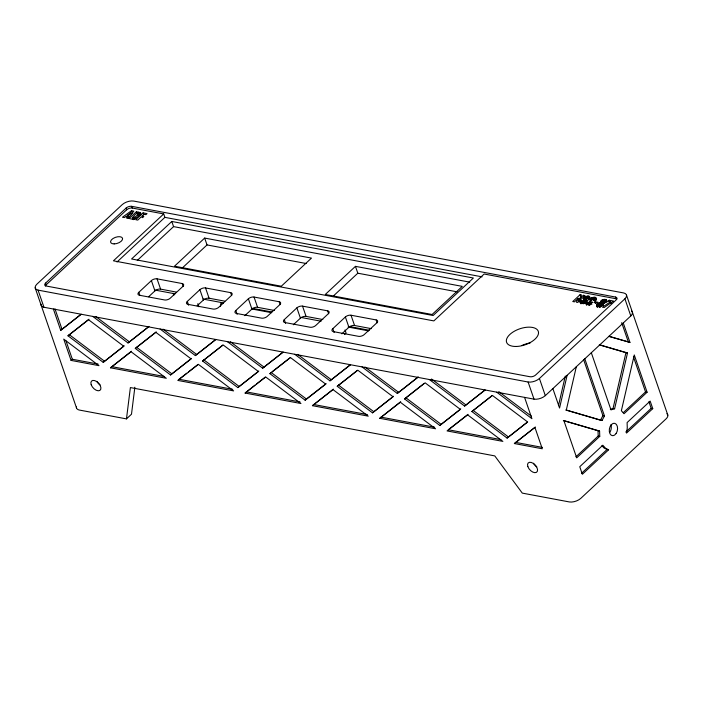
<?xml version="1.0" encoding="UTF-8"?>
<svg xmlns="http://www.w3.org/2000/svg" width="703" height="703" viewBox="0 0 703 703"><rect width="100%" height="100%" fill="white"/><g stroke="black" fill="none" stroke-linecap="round" stroke-linejoin="round"><path stroke-width="1.05" d="M584.079 300.972C580.625 296.657 592.436 293.924 589.105 298.599L587.19 298.432C588.191 295.471 585.151 299.706 586.223 301.376C585.274 304.109 577.558 303.968 581.117 300.612L583.051 300.743L582.55 302.105L584.079 300.972L584.966 303.547M584.808 302.483L583.657 298.59M598.842 305.304L600.485 303.555L601.557 303.503L599.975 305.225L598.842 305.304L599.439 307.018M76.442 406.967A8.629 4.341 -19 0 0 79.351 410.051L126.47 418.891L130.38 387.564L494.78 455.904L522.285 493.111L569.404 501.951A8.629 4.341 -19 0 0 580.713 498.436L666.198 418.742A8.629 4.341 -19 0 0 666.901 413.716M134.862 387.204L131.496 414.199L126.47 418.891M220.487 306.429L220.891 303.186L223.053 303.591M600.52 302.501C601.003 297.017 612.023 299.917 603.411 303.046L603.596 303.388C601.838 309.241 591.399 305.594 600.52 302.501L601.109 304.214M585.933 303.415C585.142 299.346 600.292 293.617 594.861 300.427L592.875 300.058C597.673 293.661 582.269 307.545 590.907 301.895L592.884 302.272L589.439 304.417L586.777 304.232L585.933 303.415L586.522 305.128M558.472 405.631L565.3 376.079M567.119 375.323L559.553 408.039L552.866 388.61M576.319 366.738L566.31 410.016L602.032 420.491L604.475 415.948L584.808 358.829M610.318 409.313L613.034 408.469L625.942 352.678L599.264 344.857M591.32 352.757L610.986 409.884L614.607 408.768L627.507 352.968L599.8 344.848M604.589 300.594L604.457 301.025C600.397 304.882 604.685 297.378 605.178 302.308M580.45 300.313L579.861 298.599L581.513 294.952L580.089 294.689L572.752 301.525L574.483 301.851L578.288 298.309L579.465 301.728M578.288 298.309L576.363 302.202L577.734 302.457L585.063 295.62L583.393 295.304L579.861 298.599M584.843 302.018L586.592 300.234L585.406 296.807M565.792 410.034L600.467 420.192L602.91 415.658L583.595 359.567M127.577 216.445L126.338 217.939L128.201 218.29L133.816 211.146L131.514 210.707L122.463 217.218L124.369 217.578L126.232 216.19L127.577 216.445L128.166 218.158M128.939 217.218L128.35 215.505L130.723 212.754L131.312 214.468M132.269 217.798C138.465 217.789 141.241 206.823 132.269 217.798L132.858 219.512M603.402 303.485L601.61 305.594L600.432 302.167M615.485 297.044A4.192 2.109 -19 0 1 616.109 299.979L535.651 374.989A4.192 2.109 -19 0 1 529.992 376.738L46.222 286.024A4.192 2.109 -19 0 1 45.598 283.089L126.057 208.088A4.192 2.109 -19 0 1 131.707 206.331L615.485 297.044L616.074 298.757A4.192 2.109 -19 0 1 616.803 298.995M45.352 286.051A4.192 2.109 -19 0 1 46.187 284.803L126.645 209.802A4.192 2.109 -19 0 1 132.296 208.044L163.711 213.932L164.897 217.359L482.082 276.841M136.452 211.638L129.124 218.466C133.781 220.557 138.684 217.078 140.653 213.027L136.452 211.638L137.34 214.204M142.155 215.997L144.001 214.274L145.934 214.643L147.032 213.624L143.078 212.877L135.749 219.705L137.77 220.092L141.031 217.051L142.709 217.368L143.843 216.313L142.155 215.997L142.744 217.71M163.711 213.932L113.429 260.813L433.848 320.902L484.139 274.021L616.074 298.757M117.006 262.008L164.897 217.359M171.804 221.471L131.575 258.976L433.145 315.524L473.374 278.019L171.804 221.471L173.571 226.612L469.762 282.149M53.375 309.021L60.713 330.331L80.827 314.426M137.287 260.435L173.571 226.612M67.971 335.797L88.543 319.724L123.79 346.263L103.218 362.344L67.971 335.797L88.947 319.224M182.182 283.555A4.192 2.109 -19 0 1 182.806 286.49L170.231 298.213A4.192 2.109 -19 0 1 164.581 299.961L139.449 295.251A4.192 2.109 -19 0 1 138.825 292.316L151.391 280.602A4.192 2.109 -19 0 1 157.05 278.845L182.182 283.555L183.167 286.411M71.073 360.419L98.982 365.657L63.736 339.11L71.073 360.419L72.33 359.251L98.095 364.075M204.67 238.071L174.502 266.2L281.305 286.226L311.473 258.106L204.67 238.071L207.034 244.925L306.288 263.537M148.649 296.736L154.932 290.884A4.192 2.109 -19 0 1 160.592 289.126L176.295 292.07M182.42 267.869L207.034 244.925M103.218 362.344L124.194 345.762M92.778 316.412L128.025 342.959L149.001 326.377M110.476 367.81L131.048 351.737L166.295 378.276L110.476 367.81L131.452 351.228M135.292 348.424L155.864 332.343L191.111 358.89L170.539 374.963L135.292 348.424L156.259 331.842M230.672 292.65A4.192 2.109 -19 0 1 231.305 295.585L218.73 307.308A4.192 2.109 -19 0 1 213.071 309.056L187.947 304.346A4.192 2.109 -19 0 1 187.314 301.411L199.889 289.698A4.192 2.109 -19 0 1 205.54 287.94L230.672 292.65L231.656 295.506M197.139 305.831L203.431 299.97A4.192 2.109 -19 0 1 209.081 298.221L224.793 301.165M279.17 301.745A4.192 2.109 -19 0 1 279.794 304.68L267.228 316.403A4.192 2.109 -19 0 1 261.569 318.151L236.436 313.441A4.192 2.109 -19 0 1 235.813 310.506L248.379 298.793A4.192 2.109 -19 0 1 254.038 297.035L279.17 301.745L280.154 304.601M170.539 374.963L191.506 358.389M160.099 329.03L195.346 355.577L215.461 339.672M244.855 315.665L251.92 309.065A4.192 2.109 -19 0 1 257.579 307.316L274.328 310.454M202.605 361.043L223.176 344.971L258.423 371.509L237.851 387.59L202.605 361.043L222.719 345.138M327.668 310.84A4.192 2.109 -19 0 1 328.292 313.775L315.717 325.489A4.192 2.109 -19 0 1 310.067 327.246L284.935 322.536A4.192 2.109 -19 0 1 284.302 319.601L296.877 307.879A4.192 2.109 -19 0 1 302.536 306.13L327.668 310.84L328.644 313.696M355.454 266.349L325.287 294.478L432.09 314.505L462.266 286.376L355.454 266.349L357.818 273.203L457.073 291.815M293.344 324.751L300.418 318.16A4.192 2.109 -19 0 1 306.077 316.403L322.826 319.549M333.204 296.148L357.818 273.203M237.851 387.59L258.818 371.008M227.412 341.658L262.658 368.196L282.773 352.291M245.11 393.056L265.681 376.975L300.928 403.522L245.11 393.056L254.943 385.182M269.917 373.671L290.488 357.59L325.735 384.137L305.164 400.209L269.917 373.671L271.173 372.493L306.42 399.04L326.139 383.636M376.158 319.935A4.192 2.109 -19 0 1 376.79 322.87L364.216 334.584A4.192 2.109 -19 0 1 358.556 336.342L333.424 331.631A4.192 2.109 -19 0 1 332.8 328.696L345.375 316.974A4.192 2.109 -19 0 1 351.025 315.225L376.158 319.935L377.142 322.791M341.843 333.846L348.916 327.255A4.192 2.109 -19 0 1 354.567 325.498L371.325 328.644M344.488 334.531L346.069 333.046L345.015 329.962M305.164 400.209L306.42 399.04M294.724 354.277L329.971 380.824L350.085 364.919M312.422 405.675L332.994 389.603L368.24 416.15L312.422 405.675L333.398 389.102M337.238 386.29L357.809 370.217L393.056 396.756L372.485 412.837L337.238 386.29L357.352 370.384M372.485 412.837L393.452 396.255M362.045 366.904L397.292 393.443L418.259 376.87M379.743 418.303L400.315 402.221L435.561 428.768L379.743 418.303L400.71 401.721M404.55 398.917L425.122 382.836L460.368 409.383L439.797 425.456L404.55 398.917L423.804 383.671M439.797 425.456L460.764 408.882M429.357 379.523L464.604 406.07L484.719 390.165M578.332 300.849L580.537 298.801M471.862 411.536L492.434 395.464L527.681 422.002L507.109 438.083L471.862 411.536L491.977 395.631M595.116 301.719L594.176 302.598L597.102 303.142L598.042 302.272L595.116 301.719L595.705 303.432M610.547 301.78L602.383 307.167L604.229 307.51L613.543 301.051L609.202 300.243L608.051 301.315L610.547 301.78L611.144 303.494M38.05 290.119L528.111 382.019A8.629 4.341 -19 0 0 539.421 378.504L624.905 298.819A8.629 4.341 -19 0 0 623.649 292.949L133.596 201.049A8.629 4.341 -19 0 0 122.287 204.564L36.802 284.258A8.629 4.341 -19 0 0 38.05 290.119L43.955 307.255L534.008 399.146A8.629 4.341 -19 0 0 545.317 395.64L630.802 315.946A8.629 4.341 -19 0 0 631.505 310.919M507.109 438.083L527.224 422.169M514.368 443.549L534.939 427.468L542.277 448.778L514.368 443.549L535.343 426.967M575.924 456.809L598.191 436.053L598.025 430.754L563.349 420.596M623.271 412.679L645.53 391.923L647.103 392.212L634.273 354.953L621.364 410.745L624.044 413.707L647.103 392.212M599.756 436.352L576.697 457.846L563.868 420.579L599.589 431.044L599.756 436.352L598.191 436.053M581.583 473.233L607.032 449.516L608.605 449.806L582.356 474.27L579.755 466.713L602.814 445.219L605.494 448.18L608.605 449.806M625.74 432.073L651.189 408.346L652.762 408.645L650.161 401.088L627.102 422.582L627.269 427.881L626.514 433.11L652.762 408.645M60.713 330.331L81.284 314.259M128.025 342.959L148.597 326.877M195.346 355.577L215.918 339.505M186.77 373.231L179.054 379.26L232.719 389.321M188.483 371.896L197.912 364.523M262.658 368.196L283.23 352.124M256.657 383.847L265.224 377.151M272.035 371.825L290.031 357.757M329.971 380.824L350.542 364.752M397.292 393.443L417.863 377.37M464.604 406.07L485.175 389.989M468.031 414.348L448.312 429.753L500.914 439.612M128.262 217.895L127.384 215.32L130.723 212.754M138.403 215.206L139.95 215.496L138.772 212.069M127.384 215.32L128.35 215.505M609.527 336.588L629.95 342.405L623.262 322.976M625.942 352.678L627.507 352.968M154.537 289.988L174.994 293.819M202.982 299.065L223.431 302.905M252.5 308.353L271.876 311.983M300.752 317.404L321.069 321.209M349.98 326.631L369.26 330.252M252.157 309.048L271.56 312.686M348.108 327.044L368.592 330.885M613.034 408.469L614.607 408.768M602.91 415.658L604.475 415.948M600.467 420.192L602.032 420.491M598.025 430.754L599.589 431.044M111.733 366.641L164.335 376.5M246.366 391.887L300.04 401.949M313.679 404.506L367.353 414.568M381 417.134L434.665 427.196M515.633 442.38L542.461 447.407M609.009 336.271L629.95 342.405M607.032 449.516L603.921 447.89L601.909 445.667M498.787 391.624L531.459 416.229M496.67 392.151L531.916 418.689L524.579 397.38M431.475 379.005L465.861 404.902M473.119 410.367L508.366 436.906M365.024 367.028L398.548 392.274M405.807 397.74L441.053 424.287M297.703 354.4L331.227 379.655M338.495 385.121L373.741 411.659M230.391 341.781L263.915 367.028M163.07 329.153L196.603 354.409M203.861 359.874L239.108 386.413M95.757 316.535L129.282 341.781M136.549 347.247L171.796 373.794M69.228 334.628L104.475 361.166M626.531 295.181L667.824 415.113M624.905 298.819L630.802 315.946M621.689 322.686L628.385 342.115M633.412 356.729L645.53 391.923M648.913 401.738L651.189 408.346M609.202 300.243L609.791 301.956M606.417 299.75L607.005 301.464M606.048 299.575L606.926 302.141M605.538 299.443L606.425 302.009M604.975 299.373L605.854 301.939M604.404 299.373L605.292 301.939M604.404 300.497L605.002 302.211M603.842 299.443L605.046 302.738M604.097 300.497L604.685 302.211M604.158 301.35L604.747 303.063M603.279 299.583L603.868 301.297M603.64 301.789L604.229 303.503M602.743 299.786L603.622 302.36M602.225 300.058L602.814 301.772M602.576 301.587L603.455 304.153M602.506 302.264L603.394 304.838M601.742 300.383L603.49 305.577M601.276 300.77L602.453 304.197M600.784 301.297L602.146 305.216M601.311 303.38L601.909 305.093M600.503 301.772L601.909 305.77M600.933 304.452L601.522 306.165M599.782 302.668L600.371 304.381M599.975 305.225L600.564 306.939M599.044 302.975L599.641 304.689M599.536 305.427L600.125 307.141M599.105 305.436L599.694 307.149M598.358 303.397L599.237 305.972M595.608 297.527L596.487 300.093M597.717 303.916L598.605 306.49M594.975 297.369L595.863 299.935M597.269 304.39L598.148 306.956M596.944 304.812L597.532 306.526M594.237 297.272L595.415 300.699M596.75 305.207L597.339 306.921M596.68 305.559L597.269 307.273M594.132 298.547L594.738 300.462M593.534 297.272L594.712 300.699M593.833 298.432L594.545 300.735M593.42 298.424L594.009 300.137M592.866 297.369L593.455 299.083M592.225 297.554L592.814 299.267M591.601 297.826L592.198 299.54M590.995 298.177L591.583 299.891M590.379 298.617L590.968 300.33M589.474 296.376L590.063 298.09M590.907 301.895L591.785 304.469M588.912 296.235L589.799 298.801M589.773 299.144L590.362 300.858M588.314 296.156L589.193 298.722M590.133 302.615L590.722 304.329M587.717 296.148L588.596 298.713M587.893 297.431L588.464 299.355M589.72 302.967L590.309 304.68M587.655 297.325L588.244 299.039M587.119 296.209L588.007 298.775M589.342 303.213L589.931 304.926M586.522 296.341L587.11 298.054M588.982 303.336L589.571 305.049M588.578 303.327L589.176 305.04M585.951 296.543L586.539 298.257M588.244 303.011L588.877 304.926M586.117 298.397L586.706 300.111M587.128 301.605L588.306 305.032M584.896 297.141L586.082 300.568M586.61 302.132L587.488 304.707M584.421 297.536L585.599 300.963M586.232 302.615L586.82 304.329M583.393 295.304L583.982 297.017M586.012 303.037L586.601 304.751M583.912 298.098L585.089 301.525M583.631 299.056L584.922 302.975M583.929 301.323L584.518 303.037M583.595 301.701L584.184 303.415M583.332 301.912L583.921 303.626M583.068 302.053L583.657 303.766M582.515 301.315L583.103 303.019M580.089 294.689L580.977 297.255M582.251 301.719L582.866 303.687M581.117 300.612L581.996 303.178M580.608 301.148L581.495 303.722M580.256 301.622L580.845 303.336M580.063 302.044L580.652 303.749M539.421 378.504L545.317 395.64M528.111 382.019L534.008 399.146M351.025 315.225L354.567 325.498M345.375 316.974L348.916 327.255M332.8 328.696L334.11 332.501M302.536 306.13L306.077 316.403M296.877 307.879L300.418 318.16M284.302 319.601L285.62 323.406M254.038 297.035L257.579 307.316M248.379 298.793L251.92 309.065M235.813 310.506L237.122 314.311M205.54 287.94L209.081 298.221M199.889 289.698L203.431 299.97M197.842 303.67L198.905 306.754M187.314 301.411L188.624 305.225M173.105 293.265L173.808 295.322M143.078 212.877L143.667 214.591M140.389 212.64L140.978 214.353M139.765 212.324L140.354 214.037M138.201 213.334L138.851 215.188M138.008 213.22L138.895 215.786M137.726 214.151L138.315 215.865M157.05 278.845L160.592 289.126M131.707 206.331L132.296 208.044M134.537 217.13L135.125 218.844M131.514 210.707L132.401 213.281M133.904 217.658L134.493 219.371M133.333 217.886L133.922 219.6M132.99 217.904L133.588 219.617M132.586 217.86L133.175 219.573M151.391 280.602L154.932 290.884M126.057 208.088L126.645 209.802M138.825 292.316L139.8 295.172M54.983 308.863L61.969 329.162M66.038 340.981L72.33 359.251M45.598 283.089L46.187 284.803M35.176 287.887L76.469 407.819M521.89 345.498A16.775 8.436 -19 0 1 530.167 342.923M43.955 307.255A8.629 4.341 -19 0 1 41.046 304.171M610.916 424.77A6.292 4.069 -79.4 0 1 609.835 432.345M536.758 466.792A6.292 3.603 47 0 1 533.489 463.259M100.107 384.91A6.292 3.603 47 0 1 96.838 381.377M198.369 364.356L177.797 380.428L233.616 390.903L198.369 364.356M467.627 414.849L447.055 430.921L502.873 441.396L467.627 414.849M515.976 346.474A16.775 8.436 -19 0 0 538.428 331.842A16.775 8.436 -19 0 0 512.9 332.106A16.775 8.436 -19 0 0 515.976 346.474M114.15 243.915A6.292 3.163 -19 0 0 122.577 238.422A6.292 3.163 -19 0 0 112.998 238.528A6.292 3.163 -19 0 0 114.15 243.915M616.118 433.523A6.292 4.069 -79.4 0 0 614.844 423.347A6.292 4.069 -79.4 0 0 609.325 431.528A6.292 4.069 -79.4 0 0 616.118 433.523M527.839 466.59A6.292 3.603 47 0 0 536.442 472.363A6.292 3.603 47 0 0 533.375 463.462A6.292 3.603 47 0 0 527.839 466.59M91.188 384.708A6.292 3.603 47 0 0 99.791 390.481A6.292 3.603 47 0 0 96.724 381.58A6.292 3.603 47 0 0 91.188 384.708"/></g></svg>
